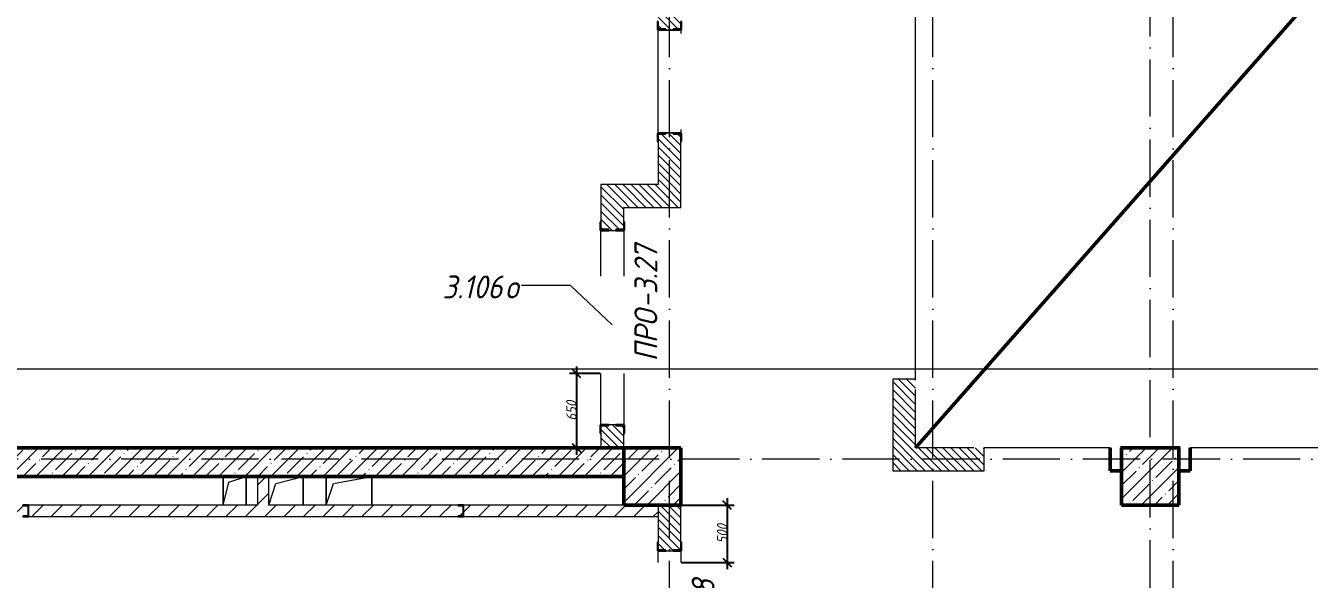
# Model space of a CAD drawing. Header units: millimetres. Extents: x -401725 to 250493, y 305116 to 802890.
# Drawn here: x 144510 to 155725, y 390075 to 394911 of the extents above; entities that cross this region are included whole.
import ezdxf

# ---------------------------------------------------------------- set-up
doc = ezdxf.new("R2010")
doc.units = ezdxf.units.MM
doc.linetypes.add('50_200_ШТРИХ_1Т_ш5_п1_п1_', pattern=[700, 500, -100, 0, -100])
for name, color, linetype, lineweight in [('A-____-____-DIMS', 7, 'Continuous', 9), ('A-DETL-____-OTLN-1', 7, 'Continuous', 50), ('A-FLOR-____-OTLN', 7, 'Continuous', 9), ('A-GENM-____-IDEN', 7, 'Continuous', 9), ('A-GENM-____-MCUT', 7, 'Continuous', 25), ('A-GENM-____-OTLN', 7, 'Continuous', 9), ('A-GENM-____-OTLN-1', 7, 'Continuous', 25), ('A-GLAZ-____-IDEN', 7, 'Continuous', 9), ('A-WALL-____-MCUT', 7, 'Continuous', 13), ('A-WALL-____-MCUT-2', 7, 'Continuous', 50), ('A-WALL-____-PATT-1', 7, 'Continuous', 9), ('A-WALL-FNSH-MCUT-1', 7, 'Continuous', 9), ('I-WALL-____-OTLN', 7, 'Continuous', 9), ('S-COLS-____-MCUT', 7, 'Continuous', 50), ('S-COLS-____-OTLN', 7, 'Continuous', 9), ('S-GRID-____-OTLN-1', 7, '50_200_ШТРИХ_1Т_ш5_п1_п1_', 9)]:
    doc.layers.add(name, color=color, linetype=linetype, lineweight=lineweight)
doc.layers.add('G-____-____-SYMB-1', color=9, linetype='Continuous', lineweight=9, true_color=0x808080)
doc.styles.add('ISOCPEUR_I_11', font='isocpeui.ttf', dxfattribs={"width": 0.9, "height": 200})
doc.styles.add('ISOCPEUR_I_7', font='isocpeui.ttf', dxfattribs={"width": 0.9, "height": 90})
doc.dimstyles.new('ISO-1_8_0_9К_СРЕДНИЙ_Кладочные_1', dxfattribs={"dimscale": 304.8, "dimtxt": 89.638306, "dimasz": 0.246063, "dimexe": 0.19685, "dimexo": 0, "dimgap": 0, "dimtad": 1, "dimdec": 3, "dimrnd": 0.001, "dimdsep": 46, "dimtxsty": 'ISOCPEUR_I_7', "dimblk1": 'OBLIQUE', "dimblk2": 'OBLIQUE', "dimsah": 1, "dimcen": 0.09, "dimdle": 0.19685, "dimazin": 0, "dimtfac": 1, "dimtdec": 4, "dimtix": 1, "dimtmove": 0, "dimatfit": 3, "dimfxl": 1, "dimtvp": 1, "dimtolj": 1, "dimtzin": 0, "dimarcsym": 2})
pattern_1 = [(135, (144685.44, 323542.244), (-35.35534, -35.35534), [])]
pattern_2 = [(45, (144685.44, 323542.24), (-84.85281, 84.85281), [])]

# ---------------------------------------------------------------- blocks, each defined once
blk = doc.blocks.new('BSC_Колонна _Прямоугольная - 500х500-25976076-АР1_План отверстий 3 этажа в осях 1-64_Ю-ЯЯ')
at = {"layer": 'S-COLS-____-OTLN'}
h = blk.add_hatch(dxfattribs=at)
h.set_pattern_fill('FP_15', color=256, style=0, pattern_type=2)
h.set_pattern_definition([(45, (-9650, -67431.04), (-114.04925, 114.04925), []), (45, (-9535.95, -67431.04), (-114.04925, 114.04925), [201.613, -40.323, 3.353, -36.97])])
h.paths.add_polyline_path([(-250, -250), (250, -250), (250, 250), (-250, 250)], flags=0)
at = {"layer": 'S-COLS-____-MCUT'}
for p, q in [((250, 250), (-250, 250)), ((-250, 250), (-250, -250)), ((250, -250), (250, 250)), ((-250, -250), (250, -250))]:
    blk.add_line(p, q, dxfattribs=at)
blk = doc.blocks.new('BSC_Колонна _Прямоугольная - 500х500-V24-АР1_План отверстий 3 этажа в осях 1-64_Ю-ЯЯ')
at = {"layer": 'S-COLS-____-OTLN'}
h = blk.add_hatch(dxfattribs=at)
h.set_pattern_fill('FP_31', color=256, style=0, pattern_type=2)
h.set_pattern_definition([(45, (-5300, -67431.04), (-114.04925, 114.04925), []), (45, (-5185.95, -67431.04), (-114.04925, 114.04925), [201.613, -40.323, 3.353, -36.97])])
h.paths.add_polyline_path([(-250, -250), (250, -250), (250, 250), (-250, 250)], flags=0)
at = {"layer": 'S-COLS-____-MCUT'}
for p, q in [((250, 250), (-250, 250)), ((-250, 250), (-250, -250)), ((250, -250), (250, 250)), ((-250, -250), (250, -250))]:
    blk.add_line(p, q, dxfattribs=at)
blk = doc.blocks.new('Фахверк_СКБ_Уголок - 200_3960-28268576-АР1_План отверстий 3 этажа в осях 1-64_Ю-ЯЯ')
at = {"layer": 'A-GENM-____-MCUT'}
for p, q in [((200, 156), (125, 156)), ((125, 156), (125, 81)), ((131, 81), (131, 150)), ((131, 150), (200, 150)), ((200, 150), (200, 156)), ((125, 81), (131, 81)), ((131, 19), (125, 19)), ((125, 19), (125, -56)), ((131, -50), (131, 19)), ((125, -56), (200, -56)), ((200, -50), (131, -50)), ((200, -56), (200, -50))]:
    blk.add_line(p, q, dxfattribs=at)
blk = doc.blocks.new('Фахверк_СКБ_Уголок - 200_3960_зеркало-28268689-АР1_План отверстий 3 этажа в осях 1-64_Ю-ЯЯ')
at = {"layer": 'A-GENM-____-MCUT'}
for p, q in [((200, 156), (125, 156)), ((125, 156), (125, 81)), ((131, 81), (131, 150)), ((131, 150), (200, 150)), ((200, 150), (200, 156)), ((125, 81), (131, 81)), ((131, 19), (125, 19)), ((125, 19), (125, -56)), ((131, -50), (131, 19)), ((125, -56), (200, -56)), ((200, -50), (131, -50)), ((200, -56), (200, -50))]:
    blk.add_line(p, q, dxfattribs=at)
blk = doc.blocks.new('154_Стойка_СКБ_Уголок - СМ-2480_200-28346303-АР1_План отверстий 3 этажа в осях 1-64_Ю-ЯЯ')
at = {"layer": 'A-GENM-____-MCUT'}
for p, q in [((125, 156), (125, 81)), ((200, 156), (125, 156)), ((131, 81), (131, 150)), ((131, 150), (200, 150)), ((200, 150), (200, 156)), ((125, 81), (131, 81)), ((131, 19), (125, 19)), ((125, 19), (125, -56)), ((131, -50), (131, 19)), ((125, -56), (200, -56)), ((200, -50), (131, -50)), ((200, -56), (200, -50))]:
    blk.add_line(p, q, dxfattribs=at)
blk = doc.blocks.new('Стойка_Влож_Полоса боковая - Полоса-V164-АР1_План отверстий 3 этажа в осях 1-64_Ю-ЯЯ')
at = {"layer": 'A-GENM-____-OTLN'}
for p, q in [((-5, 60), (0, 60)), ((-5, -60), (-5, 60)), ((0, 31), (0, -31)), ((0, -60), (-5, -60))]:
    blk.add_line(p, q, dxfattribs=at)
blk = doc.blocks.new('154_Фахверк_СКБ_Швеллер - Тип_100_3960-28515445-АР1_План отверстий 3 этажа в осях 1-64_Ю-ЯЯ')
at = {"layer": 'A-GENM-____-MCUT'}
for p, q in [((175, 50), (125, 50)), ((125, 50), (125, -50)), ((128, 47), (175, 47)), ((128, -47), (128, 47)), ((175, 47), (175, 50)), ((125, -50), (175, -50)), ((175, -47), (128, -47)), ((175, -50), (175, -47))]:
    blk.add_line(p, q, dxfattribs=at)
blk = doc.blocks.new('AR_Отверстие прямоугольное _в плите_ - AR_Отверстие прямоугольное _в плите_-V196-АР1_План отверстий 3 этажа в осях 1-64_Ю-ЯЯ')
at = {"layer": 'A-GENM-____-OTLN'}
for p, q in [((-100, 125), (-100, -125)), ((-50, 75), (100, 125)), ((100, -125), (100, 125)), ((-100, -125), (-50, 75))]:
    blk.add_line(p, q, dxfattribs=at)
blk = doc.blocks.new('AR_Отверстие прямоугольное _в плите_ - AR_Отверстие прямоугольное _в плите_-30459858-АР1_План отверстий 3 этажа в осях 1-64_Ю-ЯЯ')
at = {"layer": 'A-GENM-____-OTLN'}
for p, q in [((-200, 125), (-200, -125)), ((-137, 63), (200, 125)), ((200, -125), (200, 125)), ((-200, -125), (-137, 63))]:
    blk.add_line(p, q, dxfattribs=at)
blk = doc.blocks.new('AR_Отверстие прямоугольное _в плите_ - AR_Отверстие прямоугольное _в плите_-30552572-АР1_План отверстий 3 этажа в осях 1-64_Ю-ЯЯ')
at = {"layer": 'A-GENM-____-OTLN'}
for p, q in [((-88, 63), (150, 125)), ((150, -125), (150, 125)), ((-150, -125), (-88, 63))]:
    blk.add_line(p, q, dxfattribs=at)
blk = doc.blocks.new('BSC_Колонна _Прямоугольная1 - 200х100 _металл_-31488033-АР1_План отверстий 3 этажа в осях 1-64_Ю-ЯЯ')
at = {"layer": 'S-COLS-____-MCUT'}
for p, q in [((100, 50), (-100, 50)), ((-100, 50), (-100, 40)), ((100, -50), (100, 50)), ((-100, -50), (100, -50))]:
    blk.add_line(p, q, dxfattribs=at)
blk = doc.blocks.new('BSC_Колонна _Прямоугольная1 - 200х100 _металл_-V209-АР1_План отверстий 3 этажа в осях 1-64_Ю-ЯЯ')
at = {"layer": 'S-COLS-____-MCUT'}
for p, q in [((100, 50), (-100, 50)), ((100, -50), (100, 50)), ((-100, -40), (-100, -50)), ((-100, -50), (100, -50))]:
    blk.add_line(p, q, dxfattribs=at)
blk = doc.blocks.new('_Oblique')
at = {"color": 0, "linetype": 'ByBlock', "lineweight": -2}
blk.add_line((-0.5, -0.5), (0.5, 0.5), dxfattribs=at)
blk = doc.blocks.new('*D9709')
at = {"layer": 'A-____-____-DIMS', "color": 0, "lineweight": -2, "transparency": 16777216}
for p, q in [((149529, 391873), (149263, 391873)), ((149323, 391933), (149323, 391163)), ((149429, 391223), (149263, 391223))]:
    blk.add_line(p, q, dxfattribs=at)
at = {"layer": 'Defpoints', "color": 0, "transparency": 16777216}
for p in [(149529, 391873), (149323, 391223), (149429, 391223)]:
    blk.add_point(p, dxfattribs=at)
at = {"layer": 'A-____-____-DIMS', "color": 0, "lineweight": -2, "transparency": 16777216, "xscale": 75, "yscale": 75, "zscale": 75}
for p, rotation in [((149323, 391873), 90), ((149323, 391223), 270)]:
    blk.add_blockref('_Oblique', p, dxfattribs=dict(at, rotation=rotation))
at = {"layer": 'A-____-____-DIMS', "color": 0, "transparency": 16777216, "insert": (149278, 391548), "char_height": 90, "width": 409.58, "attachment_point": 5, "rotation": 90, "style": 'ISOCPEUR_I_7'}
blk.add_mtext('\\A1;650', dxfattribs=at)
blk = doc.blocks.new('*D9710')
at = {"layer": 'A-____-____-DIMS', "color": 0, "lineweight": -2, "transparency": 16777216}
for p, q in [((150640, 390783), (150640, 390163)), ((150235, 390723), (150700, 390723)), ((150241, 390223), (150700, 390223))]:
    blk.add_line(p, q, dxfattribs=at)
at = {"layer": 'Defpoints', "color": 0, "transparency": 16777216}
for p in [(150235, 390723), (150241, 390223), (150640, 390223)]:
    blk.add_point(p, dxfattribs=at)
at = {"layer": 'A-____-____-DIMS', "color": 0, "lineweight": -2, "transparency": 16777216, "xscale": 75, "yscale": 75, "zscale": 75}
for p, rotation in [((150640, 390723), 90), ((150640, 390223), 270)]:
    blk.add_blockref('_Oblique', p, dxfattribs=dict(at, rotation=rotation))
at = {"layer": 'A-____-____-DIMS', "color": 0, "transparency": 16777216, "insert": (150595, 390473), "char_height": 90, "width": 409.58, "attachment_point": 5, "rotation": 90, "style": 'ISOCPEUR_I_7'}
blk.add_mtext('\\A1;500', dxfattribs=at)

msp = doc.modelspace()

# ---------------------------------------------------------------- hatches: boundary and pattern name
at = {"layer": 'A-WALL-____-PATT-1'}
h = msp.add_hatch(dxfattribs=at)
h.set_pattern_fill('FP_9', color=256, style=0, pattern_type=2)
h.set_pattern_definition(pattern_1)
h.paths.add_polyline_path([(152285.4376, 391023.2863), (152285.4376, 391823.2863), (152085.4376, 391823.2863), (152085.4376, 391023.2863)], flags=0)
h.paths.add_polyline_path([(152285.4376, 397573.2863), (152285.4376, 397873.2863), (152085.4376, 397873.2863), (152085.4376, 397573.2863)], flags=0)
h = msp.add_hatch(dxfattribs=at)
h.set_pattern_fill('FP_9', color=256, style=0, pattern_type=2)
h.set_pattern_definition(pattern_1)
h.paths.add_polyline_path([(150235.4376, 393523.2863), (150235.4376, 393967.2863), (150166.4376, 393967.2863), (150166.4376, 393973.2863), (150104.4376, 393973.2863), (150104.4376, 393967.2863), (150035.4376, 393967.2863), (150035.4376, 393523.2863)], flags=0)
h.paths.add_polyline_path([(150166.4376, 394873.2863), (150166.4376, 394879.2863), (150235.4376, 394879.2863), (150235.4376, 396573.2863), (150035.4376, 396573.2863), (150035.4376, 394879.2863), (150104.4376, 394879.2863), (150104.4376, 394873.2863)], flags=0)
h = msp.add_hatch(dxfattribs=at)
h.set_pattern_fill('FP_9', color=256, style=0, pattern_type=2)
h.set_pattern_definition(pattern_1)
h.paths.add_polyline_path([(149535.4376, 391223.2863), (149735.4376, 391223.2863), (149735.4376, 391417.2863), (149666.4376, 391417.2863), (149666.4376, 391423.2863), (149604.4376, 391423.2863), (149604.4376, 391417.2863), (149535.4376, 391417.2863), (149535.4376, 391348.2863)], flags=0)
h.paths.add_polyline_path([(149666.4376, 393123.2863), (149666.4376, 393129.2863), (149735.4376, 393129.2863), (149735.4376, 393523.2863), (149535.4376, 393523.2863), (149535.4376, 393129.2863), (149604.4376, 393129.2863), (149604.4376, 393123.2863)], flags=0)
h = msp.add_hatch(dxfattribs=at)
h.set_pattern_fill('FP_9', color=256, style=0, pattern_type=2)
h.set_pattern_definition(pattern_1)
h.paths.add_polyline_path([(149735.4376, 393323.2863), (150235.4376, 393323.2863), (150235.4376, 393523.2863), (149735.4376, 393523.2863)], flags=0)
h = msp.add_hatch(dxfattribs=at)
h.set_pattern_fill('FP_12', color=256, style=0, pattern_type=2)
h.set_pattern_definition([(45, (144685.44, 323542.24), (-114.04925, 114.04925), []), (45, (144799.49, 323542.24), (-114.04925, 114.04925), [201.612, -40.322, 3.353, -36.97])])
h.paths.add_polyline_path([(149735.4376, 390973.2863), (149735.4376, 391223.2863), (142735.4376, 391223.2863), (142735.4376, 390973.2863), (148206.3402, 390973.2863)], flags=0)
h = msp.add_hatch(dxfattribs=at)
h.set_pattern_fill('FP_9', color=256, style=0, pattern_type=2)
h.set_pattern_definition(pattern_1)
h.paths.add_polyline_path([(152795.4376, 391023.2863), (152885.4376, 391023.2863), (152885.4376, 391223.2863), (152285.4376, 391223.2863), (152285.4376, 391023.2863)], flags=0)
h = msp.add_hatch(dxfattribs=at)
h.set_pattern_fill('FP_7', color=256, style=0, pattern_type=2)
h.set_pattern_definition(pattern_2)
h.paths.add_polyline_path([(146635.4376, 390723.2863), (146635.4376, 390973.2863), (146535.4376, 390973.2863), (146535.4376, 390723.2863)], flags=0)
h = msp.add_hatch(dxfattribs=at)
h.set_pattern_fill('FP_7', color=256, style=0, pattern_type=2)
h.set_pattern_definition(pattern_2)
h.paths.add_polyline_path([(142903.9474, 390623.2863), (144485.4376, 390623.2863), (144485.4376, 390626.2863), (144532.4376, 390626.2863), (144532.4376, 390720.2863), (144485.4376, 390720.2863), (144485.4376, 390723.2863), (142485.4376, 390723.2863), (142485.4376, 390623.2863)], flags=0)
h.paths.add_polyline_path([(150035.4376, 390623.2863), (150035.4376, 390723.2863), (148335.4376, 390723.2863), (148335.4376, 390623.2863), (149973.8045, 390623.2863)], flags=0)
h.paths.add_polyline_path([(148285.4376, 390623.2863), (148285.4376, 390626.2863), (148332.4376, 390626.2863), (148332.4376, 390720.2863), (148285.4376, 390720.2863), (148285.4376, 390723.2863), (144535.4376, 390723.2863), (144535.4376, 390623.2863), (148206.3402, 390623.2863)], flags=0)
h = msp.add_hatch(dxfattribs=at)
h.set_pattern_fill('FP_9', color=256, style=0, pattern_type=2)
h.set_pattern_definition(pattern_1)
h.paths.add_polyline_path([(150235.4376, 385573.2863), (150235.4376, 388617.2863), (150166.4376, 388617.2863), (150166.4376, 388623.2863), (150104.4376, 388623.2863), (150104.4376, 388617.2863), (150035.4376, 388617.2863), (150035.4376, 385573.2863)], flags=0)
h.paths.add_polyline_path([(150166.4376, 390323.2863), (150166.4376, 390329.2863), (150235.4376, 390329.2863), (150235.4376, 390723.2863), (150035.4376, 390723.2863), (150035.4376, 390329.2863), (150104.4376, 390329.2863), (150104.4376, 390323.2863)], flags=0)

# ---------------------------------------------------------------- linework, layer by layer
at = {"layer": 'A-DETL-____-OTLN-1'}
msp.add_line((152285.4376, 391223.2863), (157257.4376, 396873.2863), dxfattribs=at)
at = {"layer": 'A-FLOR-____-OTLN'}
for p, q in [((152285.4376, 391823.2863), (152285.4376, 397573.2863)), ((153985.4376, 391223.2863), (152885.4376, 391223.2863)), ((157585.4376, 391223.2863), (154685.4376, 391223.2863)), ((146235.4376, 390723.2863), (146235.4376, 390973.2863)), ((146435.4376, 390973.2863), (146435.4376, 390723.2863)), ((146935.4376, 390973.2863), (146935.4376, 390723.2863)), ((147135.4376, 390723.2863), (147135.4376, 390973.2863)), ((147535.4376, 390973.2863), (147535.4376, 390723.2863))]:
    msp.add_line(p, q, dxfattribs=at)
at = {"layer": 'A-GLAZ-____-IDEN'}
for p, q in [((149271.8118, 392641.2895), (148842.9398, 392641.2895)), ((149635.4376, 392298.2863), (149271.8118, 392641.2895))]:
    msp.add_line(p, q, dxfattribs=at)
at = {"layer": 'A-WALL-____-MCUT'}
for p, q in [((150035.4376, 393898.2863), (150035.4376, 393523.2863)), ((150235.4376, 393323.2863), (150235.4376, 393898.2863)), ((149535.4376, 393523.2863), (149535.4376, 393198.2863)), ((150035.4376, 393523.2863), (149535.4376, 393523.2863)), ((149735.4376, 393198.2863), (149735.4376, 393323.2863)), ((149735.4376, 393323.2863), (150235.4376, 393323.2863)), ((152085.4376, 391823.2863), (152085.4376, 391023.2863)), ((152285.4376, 391823.2863), (152085.4376, 391823.2863)), ((152285.4376, 391223.2863), (152285.4376, 391733.2863)), ((149666.4376, 391423.2863), (149604.4376, 391423.2863)), ((149535.4376, 391348.2863), (149535.4376, 391223.2863)), ((149735.4376, 391223.2863), (149735.4376, 391348.2863)), ((152795.4376, 391223.2863), (152285.4376, 391223.2863)), ((152885.4376, 391023.2863), (152885.4376, 391223.2863)), ((152085.4376, 391023.2863), (152885.4376, 391023.2863)), ((150035.4376, 390723.2863), (150035.4376, 390398.2863)), ((150235.4376, 390398.2863), (150235.4376, 390723.2863)), ((150104.4376, 390323.2863), (150166.4376, 390323.2863))]:
    msp.add_line(p, q, dxfattribs=at)
at = {"layer": 'A-WALL-____-MCUT-2'}
for p, q in [((149735.4376, 391223.2863), (142735.4376, 391223.2863)), ((142735.4376, 390973.2863), (149735.4376, 390973.2863))]:
    msp.add_line(p, q, dxfattribs=at)
at = {"layer": 'A-WALL-FNSH-MCUT-1'}
for p, q in [((146535.4376, 390973.2863), (146535.4376, 390723.2863)), ((146635.4376, 390723.2863), (146635.4376, 390973.2863)), ((146535.4376, 390723.2863), (144535.4376, 390723.2863)), ((144535.4376, 390623.2863), (148285.4376, 390623.2863)), ((148285.4376, 390723.2863), (146635.4376, 390723.2863)), ((149735.4376, 390723.2863), (148335.4376, 390723.2863)), ((148335.4376, 390623.2863), (150035.4376, 390623.2863))]:
    msp.add_line(p, q, dxfattribs=at)
at = {"layer": 'G-____-____-SYMB-1'}
msp.add_line((139874.9012, 391913.2863), (249355.6286, 391913.2863), dxfattribs=at)
at = {"layer": 'I-WALL-____-OTLN'}
for p, q in [((150035.4376, 393973.2863), (150035.4376, 394873.2863)), ((150235.4376, 394873.2863), (150235.4376, 394843.2863)), ((150235.4376, 394003.2863), (150235.4376, 393973.2863)), ((149535.4376, 392723.2863), (149535.4376, 393123.2863)), ((149735.4376, 393123.2863), (149735.4376, 392723.2863)), ((149535.4376, 391423.2863), (149535.4376, 391873.2863)), ((149735.4376, 391873.2863), (149735.4376, 391423.2863)), ((150035.4376, 390223.2863), (150035.4376, 390323.2863)), ((150235.4376, 390323.2863), (150235.4376, 390223.2863))]:
    msp.add_line(p, q, dxfattribs=at)
at = {"layer": 'S-GRID-____-OTLN-1'}
for p, q in [((150135.4376, 376433.8321), (150135.4376, 414435.0957)), ((152435.4376, 376433.8321), (152435.4376, 414435.0957)), ((154335.4376, 376613.9415), (154335.4376, 414435.0957)), ((154535.4376, 376433.8321), (154535.4376, 414170.8458)), ((248759.8442, 391123.2863), (140016.6674, 391123.2863))]:
    msp.add_line(p, q, dxfattribs=at)

# ---------------------------------------------------------------- block references
at = {"layer": 'A-GENM-____-OTLN'}
for p, rotation in [((150135.4376, 394873.2863), 89.99999999999993), ((150135.4376, 393973.2863), 269.9999999999999), ((149635.4376, 393123.2863), 89.99999999999991)]:
    msp.add_blockref('Стойка_Влож_Полоса боковая - Полоса-V164-АР1_План отверстий 3 этажа в осях 1-64_Ю-ЯЯ', p, dxfattribs=dict(at, rotation=rotation))
for name, p in [('AR_Отверстие прямоугольное _в плите_ - AR_Отверстие прямоугольное _в плите_-V196-АР1_План отверстий 3 этажа в осях 1-64_Ю-ЯЯ', (146335.4376, 390848.2863)), ('AR_Отверстие прямоугольное _в плите_ - AR_Отверстие прямоугольное _в плите_-30552572-АР1_План отверстий 3 этажа в осях 1-64_Ю-ЯЯ', (146785.4376, 390848.2863)), ('AR_Отверстие прямоугольное _в плите_ - AR_Отверстие прямоугольное _в плите_-30459858-АР1_План отверстий 3 этажа в осях 1-64_Ю-ЯЯ', (147335.4376, 390848.2863))]:
    msp.add_blockref(name, p, dxfattribs=at)
at = {"layer": 'A-GENM-____-OTLN-1'}
for name, p, rotation in [('154_Стойка_СКБ_Уголок - СМ-2480_200-28346303-АР1_План отверстий 3 этажа в осях 1-64_Ю-ЯЯ', (150185.4376, 394748.2863), 89.99999999999991), ('154_Стойка_СКБ_Уголок - СМ-2480_200-28346303-АР1_План отверстий 3 этажа в осях 1-64_Ю-ЯЯ', (150085.4376, 394098.2863), 269.9999999999999), ('154_Стойка_СКБ_Уголок - СМ-2480_200-28346303-АР1_План отверстий 3 этажа в осях 1-64_Ю-ЯЯ', (149685.4376, 392998.2863), 89.99999999999991), ('Фахверк_СКБ_Уголок - 200_3960_зеркало-28268689-АР1_План отверстий 3 этажа в осях 1-64_Ю-ЯЯ', (149585.4376, 391548.2863), 269.9999999999999), ('154_Фахверк_СКБ_Швеллер - Тип_100_3960-28515445-АР1_План отверстий 3 этажа в осях 1-64_Ю-ЯЯ', (144660.4376, 390673.2863), 180), ('154_Фахверк_СКБ_Швеллер - Тип_100_3960-28515445-АР1_План отверстий 3 этажа в осях 1-64_Ю-ЯЯ', (148460.4376, 390673.2863), 180), ('Фахверк_СКБ_Уголок - 200_3960-28268576-АР1_План отверстий 3 этажа в осях 1-64_Ю-ЯЯ', (150185.4376, 390198.2863), 89.99999999999991)]:
    msp.add_blockref(name, p, dxfattribs=dict(at, rotation=rotation))
at = {"layer": 'S-COLS-____-OTLN'}
for name, p in [('BSC_Колонна _Прямоугольная - 500х500-V24-АР1_План отверстий 3 этажа в осях 1-64_Ю-ЯЯ', (149985.4376, 390973.2863)), ('BSC_Колонна _Прямоугольная - 500х500-25976076-АР1_План отверстий 3 этажа в осях 1-64_Ю-ЯЯ', (154335.4376, 390973.2863))]:
    msp.add_blockref(name, p, dxfattribs=at)
at = {"layer": 'S-COLS-____-OTLN', "rotation": 270.0000000000001}
for name, p in [('BSC_Колонна _Прямоугольная1 - 200х100 _металл_-31488033-АР1_План отверстий 3 этажа в осях 1-64_Ю-ЯЯ', (154035.4376, 391123.2863)), ('BSC_Колонна _Прямоугольная1 - 200х100 _металл_-V209-АР1_План отверстий 3 этажа в осях 1-64_Ю-ЯЯ', (154635.4376, 391123.2863))]:
    msp.add_blockref(name, p, dxfattribs=at)

# ---------------------------------------------------------------- texts
at = {"layer": 'A-GENM-____-IDEN', "char_height": 200, "attachment_point": 1, "rotation": 90, "style": 'ISOCPEUR_I_11'}
for s, insert, width in [('-3.27', (149829.2281, 392443.1177), 707.088375), ('ПРО', (149829.2281, 391978.7739), 562.784625), ('-3.28', (150329.2281, 389515.8931), 707.088375)]:
    msp.add_mtext(s, dxfattribs=dict(at, insert=insert, width=width))
at = {"layer": 'A-GLAZ-____-IDEN', "char_height": 200, "attachment_point": 1, "style": 'ISOCPEUR_I_11'}
for s, insert, width in [('3.106', (148152.0841, 392728.9041), 663.79725), ('\\fISOCPEUR|b0|i1|c204|p34|;\\W.9;о', (148699.7716, 392728.9041), 158.734125)]:
    msp.add_mtext(s, dxfattribs=dict(at, insert=insert, width=width))

# ---------------------------------------------------------------- dimensions: what is measured, and where the dimension line sits
at = {"layer": 'A-____-____-DIMS'}
for base, p1, p2, override, picture, middle in [((149322.6106, 391223.2863), (149529.4376, 391873.2863), (149428.6766, 391223.2863), {"dimpost": '<>', "dimfxl": 657.76347}, '*D9709', (149277.6106, 391548.2863)), ((150639.7995, 390223.2863), (150235.4376, 390723.2863), (150241.4376, 390223.2863), {"dimpost": '<>', "dimfxl": 500.035999}, '*D9710', (150594.7995, 390473.2863))]:
    dim = msp.add_linear_dim(base=base, p1=p1, p2=p2, angle=90, dimstyle='ISO-1_8_0_9К_СРЕДНИЙ_Кладочные_1', override=override, dxfattribs=at)
    dim.commit()
    dim.dimension.update_dxf_attribs({"geometry": picture, "text_midpoint": middle})

doc.saveas('drawing.dxf')
